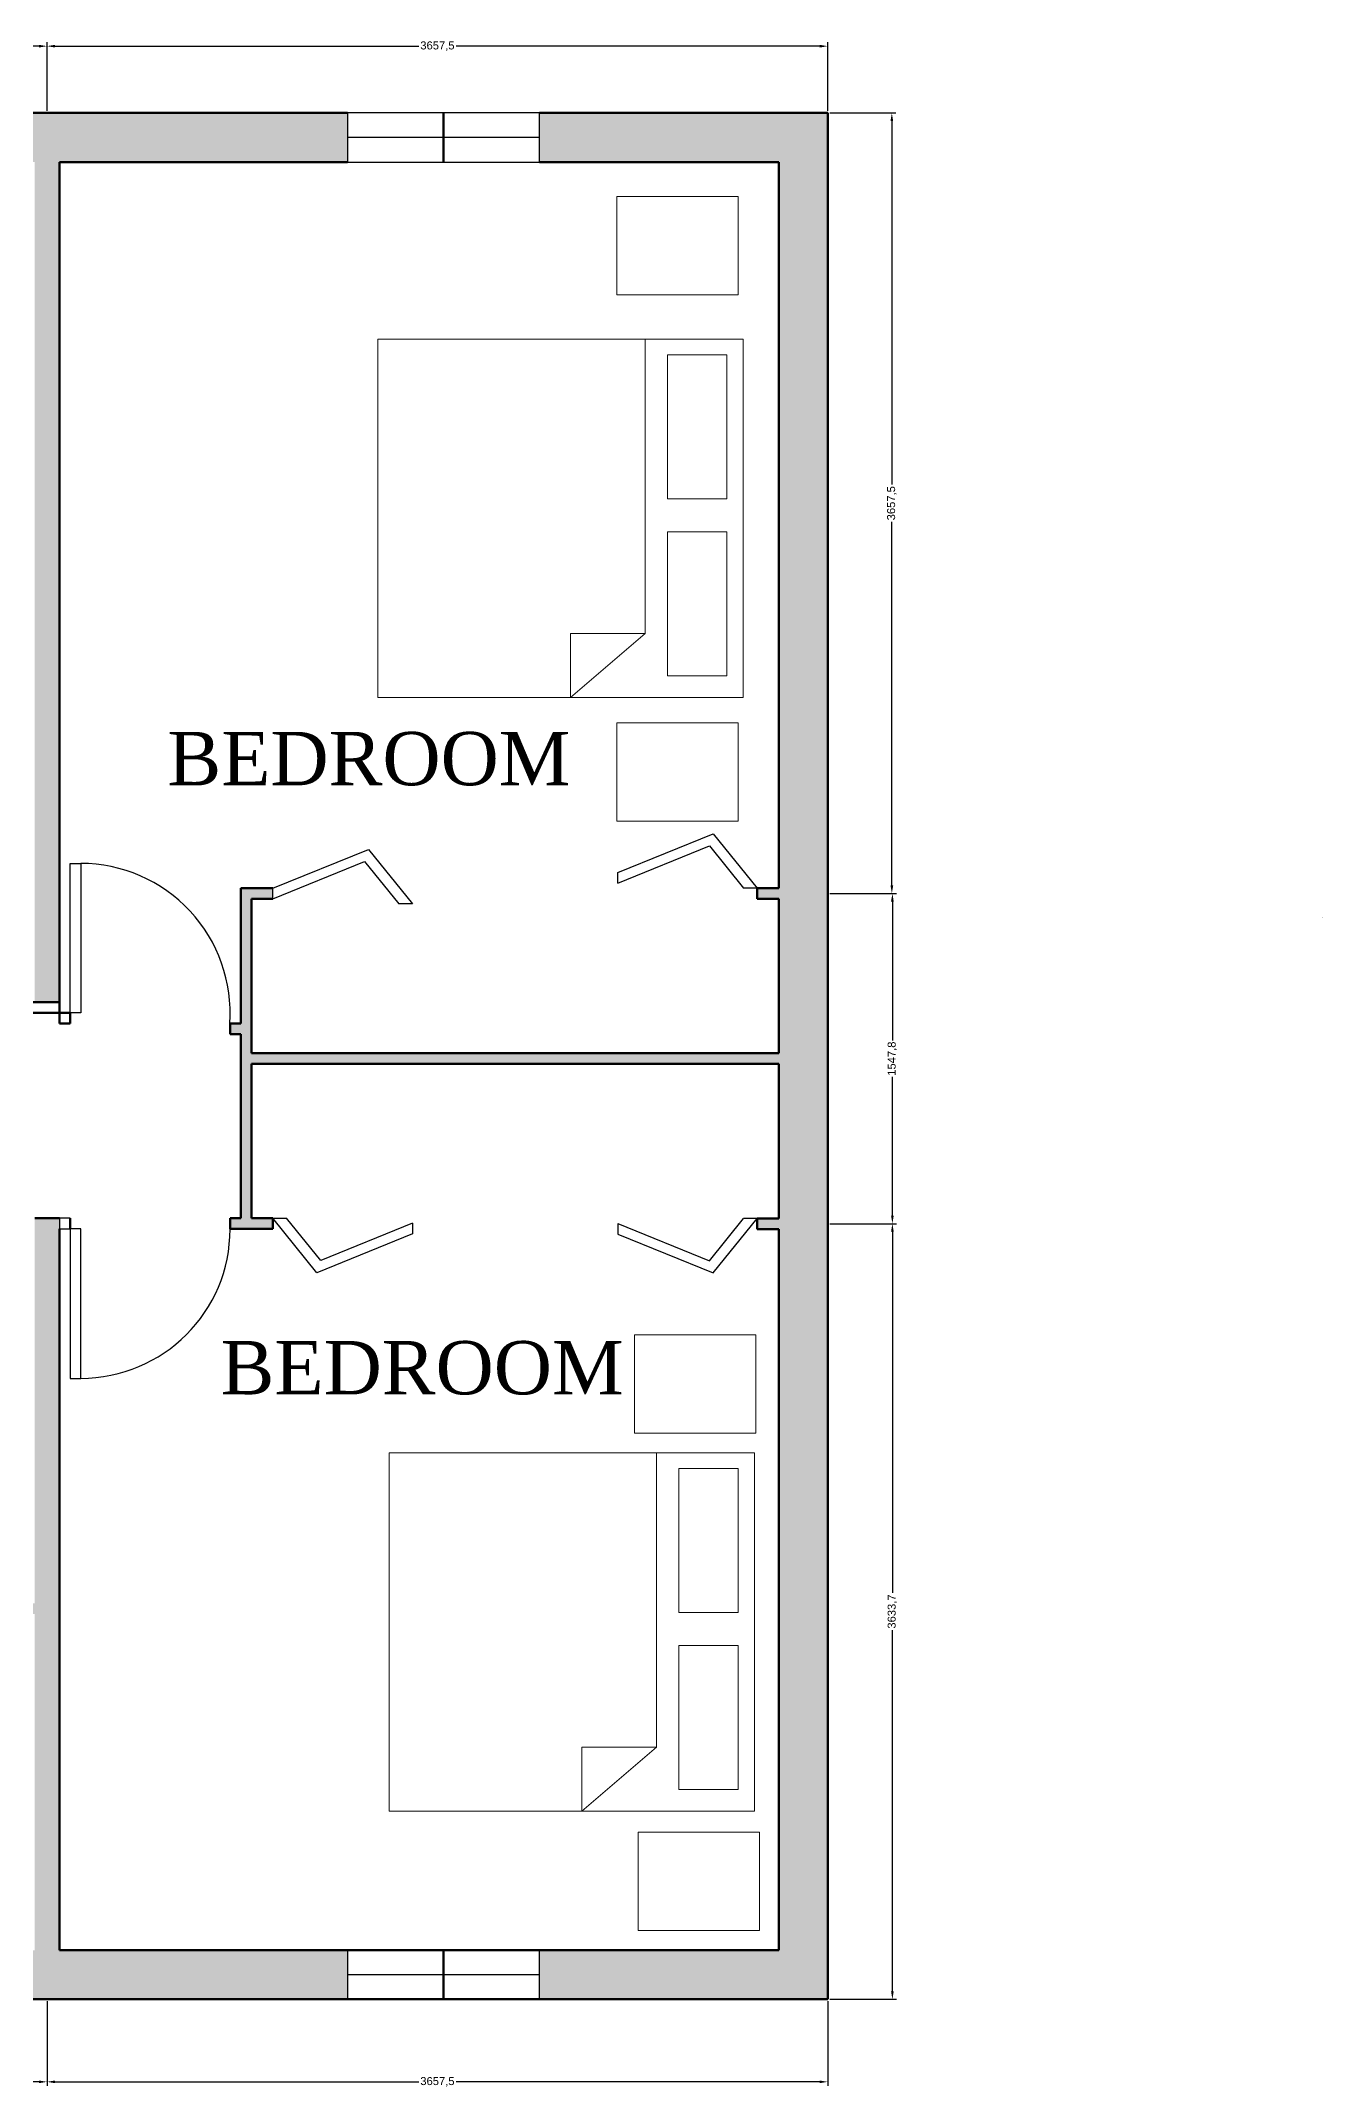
# Model space of a CAD drawing. Header units: inches. Extents: x 0 to 19423, y 0 to 33533.
# Drawn here: x 13416 to 19423, y 23944 to 33533 of the extents above; entities that cross this region are included whole.
import ezdxf

# ---------------------------------------------------------------- set-up
doc = ezdxf.new("R2010")
doc.units = ezdxf.units.IN
for name, color, linetype, lineweight in [('Dimensions', 2, 'Continuous', 18), ('Doors', 3, 'Continuous', 30), ('Electrical', 1, 'Continuous', 20), ('Furniture', 221, 'Continuous', 20), ('Walls', 7, 'Continuous', 50), ('Windows', 30, 'Continuous', 30)]:
    doc.layers.add(name, color=color, linetype=linetype, lineweight=lineweight)
doc.styles.get("Standard").update_dxf_attribs({"font": 'arial.ttf'})
doc.dimstyles.new('ISO-25', dxfattribs={"dimscale": 15, "dimtxt": 2.5, "dimasz": 2.5, "dimexe": 1.25, "dimexo": 0.625, "dimtad": 0, "dimtxsty": 'Standard', "dimcen": 2.5, "dimadec": 0, "dimazin": 0, "dimtfac": 1, "dimtmove": 1, "dimatfit": 3, "dimfxl": 1, "dimarcsym": 0})

# ---------------------------------------------------------------- blocks, each defined once
blk = doc.blocks.new('Window 2')
at = {"layer": 'Windows'}
for p, q in [((16422.3, 44984.8), (15522.3, 44984.8)), ((15522.3, 44984.8), (15522.3, 44754.8)), ((15972.3, 44754.8), (15972.3, 44984.8)), ((16422.3, 44754.8), (16422.3, 44984.8)), ((16422.3, 44869.8), (15522.3, 44869.8)), ((15522.3, 44754.8), (16422.3, 44754.8))]:
    blk.add_line(p, q, dxfattribs=at)
blk = doc.blocks.new('*D10')
at = {"layer": 'Defpoints', "color": 0, "transparency": 16777216}
for p in [(13444.7, 33508), (9607.2, 33195), (13444.7, 33195)]:
    blk.add_point(p, dxfattribs=at)
at = {"layer": 'Dimensions', "color": 0, "lineweight": -2, "transparency": 16777216}
for p, q in [((9607.2, 33204.3), (9607.2, 33526.7)), ((9644.7, 33508), (11438.6, 33508)), ((13407.2, 33508), (11613.3, 33508)), ((13444.7, 33204.3), (13444.7, 33526.7))]:
    blk.add_line(p, q, dxfattribs=at)
at = {"layer": 'Dimensions', "color": 0, "transparency": 16777216}
for points in [[(9644.7, 33514.2), (9644.7, 33501.7), (9607.2, 33508)], [(13407.2, 33514.2), (13407.2, 33501.7), (13444.7, 33508)]]:
    blk.add_solid(points, dxfattribs=at)
at = {"layer": 'Dimensions', "color": 0, "transparency": 16777216, "insert": (11526, 33508), "char_height": 37.5, "attachment_point": 5}
blk.add_mtext('3837,5', dxfattribs=at)
blk = doc.blocks.new('*D11')
at = {"layer": 'Defpoints', "color": 0, "transparency": 16777216}
for p in [(17102.2, 33508), (13444.7, 33195), (17102.2, 33195)]:
    blk.add_point(p, dxfattribs=at)
at = {"layer": 'Dimensions', "color": 0, "lineweight": -2, "transparency": 16777216}
for p, q in [((13444.7, 33204.3), (13444.7, 33526.7)), ((13482.2, 33508), (15186.1, 33508)), ((17064.7, 33508), (15360.8, 33508)), ((17102.2, 33204.3), (17102.2, 33526.7))]:
    blk.add_line(p, q, dxfattribs=at)
at = {"layer": 'Dimensions', "color": 0, "transparency": 16777216}
for points in [[(13482.2, 33514.2), (13482.2, 33501.7), (13444.7, 33508)], [(17064.7, 33514.2), (17064.7, 33501.7), (17102.2, 33508)]]:
    blk.add_solid(points, dxfattribs=at)
at = {"layer": 'Dimensions', "color": 0, "transparency": 16777216, "insert": (15273.5, 33508), "char_height": 37.5, "attachment_point": 5}
blk.add_mtext('3657,5', dxfattribs=at)
blk = doc.blocks.new('*D13')
at = {"layer": 'Defpoints', "color": 0, "transparency": 16777216}
for p in [(17102.2, 33195), (17102.2, 29537.5), (17402.4, 29537.5)]:
    blk.add_point(p, dxfattribs=at)
at = {"layer": 'Dimensions', "color": 0, "lineweight": -2, "transparency": 16777216}
for p, q in [((17111.6, 33195), (17421.2, 33195)), ((17402.4, 33157.5), (17402.4, 31453.6)), ((17402.4, 29575), (17402.4, 31278.9)), ((17111.6, 29537.5), (17421.2, 29537.5))]:
    blk.add_line(p, q, dxfattribs=at)
at = {"layer": 'Dimensions', "color": 0, "transparency": 16777216}
for points in [[(17396.2, 33157.5), (17408.7, 33157.5), (17402.4, 33195)], [(17396.2, 29575), (17408.7, 29575), (17402.4, 29537.5)]]:
    blk.add_solid(points, dxfattribs=at)
at = {"layer": 'Dimensions', "color": 0, "transparency": 16777216, "insert": (17402.4, 31366.2), "char_height": 37.5, "attachment_point": 5, "rotation": 90}
blk.add_mtext('3657,5', dxfattribs=at)
blk = doc.blocks.new('*D14')
at = {"layer": 'Defpoints', "color": 0, "transparency": 16777216}
for p in [(17402.4, 29537.5), (17102.2, 27989.7), (17405, 27989.7)]:
    blk.add_point(p, dxfattribs=at)
at = {"layer": 'Dimensions', "color": 0, "lineweight": -2, "transparency": 16777216}
for p, q in [((17411.8, 29537.5), (17423.7, 29537.5)), ((17405, 29500), (17405, 28849)), ((17405, 28027.2), (17405, 28678.1)), ((17111.6, 27989.7), (17423.7, 27989.7))]:
    blk.add_line(p, q, dxfattribs=at)
at = {"layer": 'Dimensions', "color": 0, "transparency": 16777216}
for points in [[(17398.7, 29500), (17411.2, 29500), (17405, 29537.5)], [(17398.7, 28027.2), (17411.2, 28027.2), (17405, 27989.7)]]:
    blk.add_solid(points, dxfattribs=at)
at = {"layer": 'Dimensions', "color": 0, "transparency": 16777216, "insert": (17405, 28763.6), "char_height": 37.5, "attachment_point": 5, "rotation": 90}
blk.add_mtext('1547,8', dxfattribs=at)
blk = doc.blocks.new('*D15')
at = {"layer": 'Defpoints', "color": 0, "transparency": 16777216}
for p in [(17102.2, 27989.7), (17405, 27989.7), (17102.2, 24356)]:
    blk.add_point(p, dxfattribs=at)
at = {"layer": 'Dimensions', "color": 0, "lineweight": -2, "transparency": 16777216}
for p, q in [((17111.6, 27989.7), (17423.7, 27989.7)), ((17405, 27952.2), (17405, 26260)), ((17405, 24393.5), (17405, 26085.6)), ((17111.6, 24356), (17423.7, 24356))]:
    blk.add_line(p, q, dxfattribs=at)
at = {"layer": 'Dimensions', "color": 0, "transparency": 16777216}
for points in [[(17398.7, 27952.2), (17411.2, 27952.2), (17405, 27989.7)], [(17398.7, 24393.5), (17411.2, 24393.5), (17405, 24356)]]:
    blk.add_solid(points, dxfattribs=at)
at = {"layer": 'Dimensions', "color": 0, "transparency": 16777216, "insert": (17405, 26172.8), "char_height": 37.5, "attachment_point": 5, "rotation": 90}
blk.add_mtext('3633,7', dxfattribs=at)
blk = doc.blocks.new('*D18')
at = {"layer": 'Defpoints', "color": 0, "transparency": 16777216}
for p in [(10756.1, 24356), (13444.7, 24356), (13444.7, 23969.1)]:
    blk.add_point(p, dxfattribs=at)
at = {"layer": 'Dimensions', "color": 0, "lineweight": -2, "transparency": 16777216}
for p, q in [((10756.1, 24346.6), (10756.1, 23950.3)), ((13444.7, 24346.6), (13444.7, 23950.3)), ((10793.6, 23969.1), (11998.4, 23969.1)), ((13407.2, 23969.1), (12202.4, 23969.1))]:
    blk.add_line(p, q, dxfattribs=at)
at = {"layer": 'Dimensions', "color": 0, "transparency": 16777216}
for points in [[(10793.6, 23975.3), (10793.6, 23962.8), (10756.1, 23969.1)], [(13407.2, 23975.3), (13407.2, 23962.8), (13444.7, 23969.1)]]:
    blk.add_solid(points, dxfattribs=at)
at = {"layer": 'Dimensions', "color": 0, "transparency": 16777216, "insert": (12100.4, 23969.1), "char_height": 37.5, "attachment_point": 5}
blk.add_mtext('2688,64', dxfattribs=at)
blk = doc.blocks.new('*D19')
at = {"layer": 'Defpoints', "color": 0, "transparency": 16777216}
for p in [(13444.7, 24356), (17102.2, 24356), (13444.7, 23969.1)]:
    blk.add_point(p, dxfattribs=at)
at = {"layer": 'Dimensions', "color": 0, "lineweight": -2, "transparency": 16777216}
for p, q in [((13444.7, 24346.6), (13444.7, 23950.3)), ((17102.2, 24346.6), (17102.2, 23950.3)), ((13482.2, 23969.1), (15186.1, 23969.1)), ((17064.7, 23969.1), (15360.8, 23969.1))]:
    blk.add_line(p, q, dxfattribs=at)
at = {"layer": 'Dimensions', "color": 0, "transparency": 16777216}
for points in [[(13482.2, 23975.3), (13482.2, 23962.8), (13444.7, 23969.1)], [(17064.7, 23975.3), (17064.7, 23962.8), (17102.2, 23969.1)]]:
    blk.add_solid(points, dxfattribs=at)
at = {"layer": 'Dimensions', "color": 0, "transparency": 16777216, "insert": (15273.5, 23969.1), "char_height": 37.5, "attachment_point": 5}
blk.add_mtext('3657,5', dxfattribs=at)

msp = doc.modelspace()

# ---------------------------------------------------------------- hatches: boundary and pattern name
at = {"layer": 'Walls', "true_color": 0x136734}
h = msp.add_hatch(color=116, dxfattribs=at)
h.dxf.hatch_style = 1
h.paths.add_polyline_path([(11197.221, 33194.959), (9607.221, 33194.959), (9607.221, 32964.959), (9607.221, 31997.12), (9837.221, 32006.559), (9837.221, 32964.959), (11197.221, 32964.959)])
h.paths.add_polyline_path([(14852.221, 33194.959), (11797.221, 33194.959), (11797.221, 32964.959), (13387.221, 32964.959), (13387.221, 29028.459), (13502.221, 29028.459), (13502.221, 29043.459), (13502.221, 29479.959), (13502.221, 32964.959), (14852.221, 32964.959)])
h.paths.add_polyline_path([(17102.221, 33194.959), (15752.221, 33194.959), (15752.221, 32964.959), (16872.221, 32964.959), (16872.221, 29562.459), (16772.221, 29562.459), (16772.221, 29537.459), (17102.221, 29537.459)])
h.paths.add_polyline_path([(17102.221, 29537.459), (16772.221, 29537.459), (16772.221, 29512.459), (16872.221, 29512.459), (16872.221, 28788.959), (14702.221, 28788.959), (14402.221, 28788.959), (14402.221, 28928.459), (14402.221, 29512.459), (14502.221, 29512.459), (14502.221, 29562.459), (14402.221, 29562.459), (14352.221, 29562.459), (14352.221, 28928.459), (14302.221, 28928.459), (14302.221, 28878.459), (14352.221, 28878.459), (14352.221, 28738.959), (14352.221, 28015.459), (14302.221, 28015.459), (14302.221, 27965.459), (14502.221, 27965.459), (14502.221, 28015.459), (14402.221, 28015.459), (14402.221, 28738.959), (14602.221, 28738.959), (14702.221, 28738.959), (16872.221, 28738.959), (16872.221, 28014.659), (16772.221, 28014.659), (16772.221, 27964.659), (16872.221, 27964.659), (16872.221, 24585.959), (15752.221, 24585.959), (15752.221, 24355.959), (17102.221, 24355.959)])
h.paths.add_polyline_path([(6359.221, 30526.559), (7179.221, 30526.559), (7179.221, 30756.559), (6129.221, 30756.559), (6129.221, 24355.959), (7629.221, 24355.959), (7629.221, 24585.959), (6359.221, 24585.959)])
h.paths.add_polyline_path([(9837.221, 30756.559), (9837.221, 31056.559), (9737.221, 31056.559), (9737.221, 31106.559), (9607.221, 31106.559), (9607.221, 30756.559), (8779.221, 30756.559), (8779.221, 30526.559), (9787.221, 30526.559), (9837.221, 30526.559), (9837.221, 30706.559)])
h.paths.add_polyline_path([(10029.621, 24585.959), (8529.221, 24585.959), (8529.221, 24355.959), (9979.621, 24355.959), (9979.621, 24405.959), (10029.621, 24405.959)])
h.paths.add_polyline_path([(14852.221, 24585.959), (13502.221, 24585.959), (13502.221, 27965.459), (13502.221, 28015.459), (13387.221, 28015.459), (13387.221, 26210.709), (10996.927, 26210.709), (10996.927, 26110.709), (11046.927, 26110.709), (11046.927, 26160.709), (13387.221, 26160.709), (13387.221, 24585.959), (11046.927, 24585.959), (11046.927, 25310.709), (10996.927, 25310.709), (10996.927, 24585.959), (10756.083, 24585.959), (10756.083, 24355.959), (10779.621, 24355.959), (14852.221, 24355.959)])

# ---------------------------------------------------------------- linework, layer by layer
at = {"layer": 'Furniture'}
for p, q in [((14993.818, 32134.57), (16705.361, 32134.57)), ((14993.818, 30456.307), (14993.818, 32134.57)), ((16246.818, 32134.57), (16246.818, 30756.501)), ((16705.361, 32134.57), (16705.361, 30456.307)), ((16351.305, 32061.212), (16629.422, 32061.212)), ((16351.305, 31387.491), (16351.305, 32061.212)), ((16629.422, 32061.212), (16629.422, 31387.491)), ((16629.422, 31387.491), (16351.305, 31387.491)), ((16629.422, 31231.628), (16351.305, 31231.628)), ((16351.305, 31231.628), (16351.305, 30557.907)), ((16629.422, 30557.907), (16629.422, 31231.628)), ((16096.818, 30756.501), (15896.818, 30756.501)), ((15896.818, 30756.501), (15896.818, 30456.307)), ((15896.818, 30456.307), (16246.818, 30756.501)), ((16246.818, 30756.501), (16096.818, 30756.501)), ((16351.305, 30557.907), (16629.422, 30557.907)), ((16705.361, 30456.307), (14993.818, 30456.307)), ((16705.361, 30456.307), (16705.361, 30456.307)), ((15047.174, 26916.006), (16758.718, 26916.006)), ((15047.174, 25237.743), (15047.174, 26916.006)), ((16300.175, 26916.006), (16300.175, 25537.937)), ((16758.718, 26916.006), (16758.718, 25237.743)), ((16404.662, 26842.648), (16682.779, 26842.648)), ((16404.662, 26168.927), (16404.662, 26842.648)), ((16682.779, 26842.648), (16682.779, 26168.927)), ((16682.779, 26168.927), (16404.662, 26168.927)), ((16682.779, 26013.063), (16404.662, 26013.063)), ((16404.662, 26013.063), (16404.662, 25339.342)), ((16682.779, 25339.342), (16682.779, 26013.063)), ((16150.175, 25537.937), (15950.175, 25537.937)), ((15950.175, 25537.937), (15950.175, 25237.743)), ((15950.175, 25237.743), (16300.175, 25537.937)), ((16300.175, 25537.937), (16150.175, 25537.937)), ((16404.662, 25339.342), (16682.779, 25339.342)), ((16758.718, 25237.743), (15047.174, 25237.743)), ((16758.718, 25237.743), (16758.718, 25237.743))]:
    msp.add_line(p, q, dxfattribs=at)
for points in [[(16114.754, 32803.531), (16682.995, 32803.531), (16682.995, 32342.687), (16114.754, 32342.687)], [(16114.754, 30336.672), (16682.995, 30336.672), (16682.995, 29875.828), (16114.754, 29875.828)], [(16196.739, 27469.664), (16764.98, 27469.664), (16764.98, 27008.82), (16196.739, 27008.82)], [(16213.826, 25138.379), (16782.066, 25138.379), (16782.066, 24677.535), (16213.826, 24677.535)]]:
    msp.add_lwpolyline(points, close=True, dxfattribs=at)
at = {"layer": 'Walls'}
for p, q in [((14852.221, 33194.959), (11797.221, 33194.959)), ((15302.221, 32964.959), (15302.221, 33194.959)), ((17102.221, 33194.959), (15752.221, 33194.959)), ((17102.221, 24355.959), (17102.221, 33194.959)), ((13502.221, 29479.959), (13502.221, 32964.959)), ((13502.221, 32964.959), (14852.221, 32964.959)), ((15752.221, 32964.959), (16872.221, 32964.959)), ((16872.221, 29562.459), (16872.221, 32964.959)), ((14352.221, 28928.459), (14352.221, 29562.459)), ((14352.221, 29562.459), (14402.221, 29562.459)), ((14402.221, 29562.459), (14502.221, 29562.459)), ((16872.221, 29562.459), (16772.221, 29562.459)), ((16772.221, 29512.459), (16772.221, 29562.459)), ((13502.221, 29048.459), (13502.221, 29479.959)), ((14402.221, 28928.459), (14402.221, 29512.459)), ((14502.221, 29512.459), (14402.221, 29512.459)), ((16872.221, 29512.459), (16772.221, 29512.459)), ((16872.221, 28788.959), (16872.221, 29512.459)), ((13502.221, 29028.459), (12628.323, 29028.459)), ((12628.323, 28978.459), (13502.221, 28978.459)), ((13502.221, 29043.459), (13502.221, 29048.459)), ((13502.221, 28928.459), (13502.221, 29043.459)), ((13552.221, 28978.459), (13502.221, 28978.459)), ((13552.221, 28928.459), (13552.221, 28978.459)), ((13502.221, 28928.459), (13552.221, 28928.459)), ((13552.221, 28928.459), (13502.221, 28928.459)), ((14300.433, 28928.459), (14352.221, 28928.459)), ((14302.221, 28928.459), (14302.221, 28878.459)), ((14302.221, 28878.459), (14352.221, 28878.459)), ((14352.221, 28878.459), (14352.221, 28738.959)), ((14402.221, 28928.459), (14402.221, 28788.959)), ((14402.221, 28788.959), (14702.221, 28788.959)), ((16872.221, 28788.959), (14702.221, 28788.959)), ((14352.221, 28738.959), (14352.221, 28015.459)), ((14602.221, 28738.959), (14402.221, 28738.959)), ((14402.221, 28738.959), (14402.221, 28015.459)), ((14602.221, 28738.959), (14702.221, 28738.959)), ((16872.221, 28738.959), (14702.221, 28738.959)), ((16872.221, 28014.659), (16872.221, 28738.959)), ((13502.221, 28015.459), (13387.221, 28015.459)), ((13552.221, 28015.459), (13552.221, 27965.459)), ((14352.221, 28015.459), (14302.221, 28015.459)), ((14302.221, 28015.459), (14302.221, 27965.459)), ((14402.221, 28015.459), (14502.221, 28015.459)), ((14502.221, 28015.459), (14502.221, 27965.459)), ((16872.221, 28014.659), (16772.221, 28014.659)), ((16772.221, 28014.659), (16772.221, 27964.659)), ((13502.221, 27965.459), (13502.221, 24585.959)), ((14302.221, 27965.459), (14502.221, 27965.459)), ((16872.221, 27964.659), (16772.221, 27964.659)), ((16872.221, 24585.959), (16872.221, 27964.659)), ((13502.221, 24585.959), (16872.221, 24585.959)), ((15302.221, 24355.959), (15302.221, 24585.959)), ((10779.621, 24355.959), (17102.221, 24355.959))]:
    msp.add_line(p, q, dxfattribs=at)
at = {"layer": 'Windows'}
for p, q in [((14502.221, 29562.459), (14949.865, 29744.075)), ((14949.865, 29744.075), (15156.344, 29488.959)), ((16118.099, 29635.959), (16565.743, 29817.575)), ((16118.099, 29585.959), (16547.784, 29760.288)), ((16547.784, 29760.288), (16707.897, 29562.459)), ((16565.743, 29817.575), (16772.221, 29562.459)), ((13552.221, 28978.459), (13552.221, 29678.459)), ((13552.221, 29678.459), (13602.221, 29678.459)), ((13602.221, 29678.459), (13602.221, 28978.459)), ((14502.221, 29512.459), (14931.906, 29686.788)), ((14931.906, 29686.788), (15092.019, 29488.959)), ((16118.099, 29585.959), (16118.099, 29635.959)), ((14502.221, 29512.459), (14502.221, 29562.459)), ((16772.221, 29562.459), (16707.897, 29562.459)), ((15156.344, 29488.959), (15092.019, 29488.959)), ((13502.221, 28928.459), (13502.221, 28978.459)), ((13502.221, 28978.459), (13552.221, 28978.459)), ((13552.221, 28978.459), (13552.221, 28928.459)), ((13602.221, 28978.459), (13552.221, 28978.459)), ((13552.221, 28928.459), (13502.221, 28928.459)), ((13502.221, 28015.459), (13502.221, 27965.459)), ((13552.221, 28015.459), (13502.221, 28015.459)), ((13552.221, 27965.459), (13552.221, 28015.459)), ((14302.221, 28015.459), (14302.221, 27965.459)), ((14502.221, 28015.459), (14566.546, 28015.459)), ((14708.7, 27760.343), (14502.221, 28015.459)), ((14726.659, 27817.629), (14566.546, 28015.459)), ((16547.784, 27816.829), (16707.897, 28014.659)), ((16565.743, 27759.543), (16772.221, 28014.659)), ((16772.221, 28014.659), (16707.897, 28014.659)), ((13502.221, 27965.459), (13552.221, 27965.459)), ((13552.221, 27965.459), (13552.221, 27265.459)), ((13602.221, 27965.459), (13552.221, 27965.459)), ((13602.221, 27265.459), (13602.221, 27965.459)), ((15156.344, 27941.959), (14708.7, 27760.343)), ((15156.344, 27991.959), (14726.659, 27817.629)), ((15156.344, 27991.959), (15156.344, 27941.959)), ((16118.099, 27991.159), (16118.099, 27941.159)), ((16118.099, 27991.159), (16547.784, 27816.829)), ((16118.099, 27941.159), (16565.743, 27759.543)), ((13552.221, 27265.459), (13602.221, 27265.459))]:
    msp.add_line(p, q, dxfattribs=at)
for centre, start, end in [((13602.221, 28978.459), 355.9039562, 90), ((13602.221, 27965.459), 270, 0)]:
    msp.add_arc(centre, 700, start, end, dxfattribs=at)

# ---------------------------------------------------------------- block references
at = {"layer": 'Walls'}
msp.add_blockref('Window 2', (-670.055, -20398.8), dxfattribs=at)
at = {"layer": 'Windows'}
msp.add_blockref('Window 2', (-670.055, -11789.8), dxfattribs=at)

# ---------------------------------------------------------------- texts
at = {"layer": 'Doors', "insert": (19415.708, 29427.586), "char_height": 2.5, "attachment_point": 1}
msp.add_mtext_dynamic_manual_height_columns('Bath', width=2160.01292, gutter_width=12.5, heights=[0], dxfattribs=at)
at = {"layer": 'Electrical', "char_height": 250, "attachment_point": 1}
for insert in [(14008.695, 30294.991), (14257.786, 27440.627)]:
    msp.add_mtext_dynamic_manual_height_columns('{\\fTimes New Roman|b0|i0|c0|p18;BEDROOM}', width=885.58119, gutter_width=12.5, heights=[0], dxfattribs=dict(at, insert=insert))

# ---------------------------------------------------------------- dimensions: what is measured, and where the dimension line sits
at = {"layer": 'Dimensions'}
for base, p1, p2, picture, middle in [((13444.721, 33507.997), (9607.221, 33194.959), (13444.721, 33194.959), '*D10', (11525.971, 33507.997)), ((17102.221, 33507.997), (13444.721, 33194.959), (17102.221, 33194.959), '*D11', (15273.471, 33507.997)), ((13444.721, 23969.086), (10756.083, 24355.959), (13444.721, 24355.959), '*D18', (12100.402, 23969.086)), ((13444.721, 23969.086), (17102.221, 24355.959), (13444.721, 24355.959), '*D19', (15273.471, 23969.086))]:
    dim = msp.add_linear_dim(base=base, p1=p1, p2=p2, dimstyle='ISO-25', dxfattribs=at)
    dim.commit()
    dim.dimension.update_dxf_attribs({"geometry": picture, "text_midpoint": middle})
for base, p1, p2, picture, middle in [((17402.437, 29537.459), (17102.221, 33194.959), (17102.221, 29537.459), '*D13', (17402.437, 31366.209)), ((17404.954, 27989.659), (17402.437, 29537.459), (17102.221, 27989.659), '*D14', (17404.954, 28763.559)), ((17404.954, 27989.659), (17102.221, 24355.959), (17102.221, 27989.659), '*D15', (17404.954, 26172.809))]:
    dim = msp.add_linear_dim(base=base, p1=p1, p2=p2, angle=90, dimstyle='ISO-25', dxfattribs=at)
    dim.commit()
    dim.dimension.update_dxf_attribs({"geometry": picture, "text_midpoint": middle})

doc.saveas('drawing.dxf')
